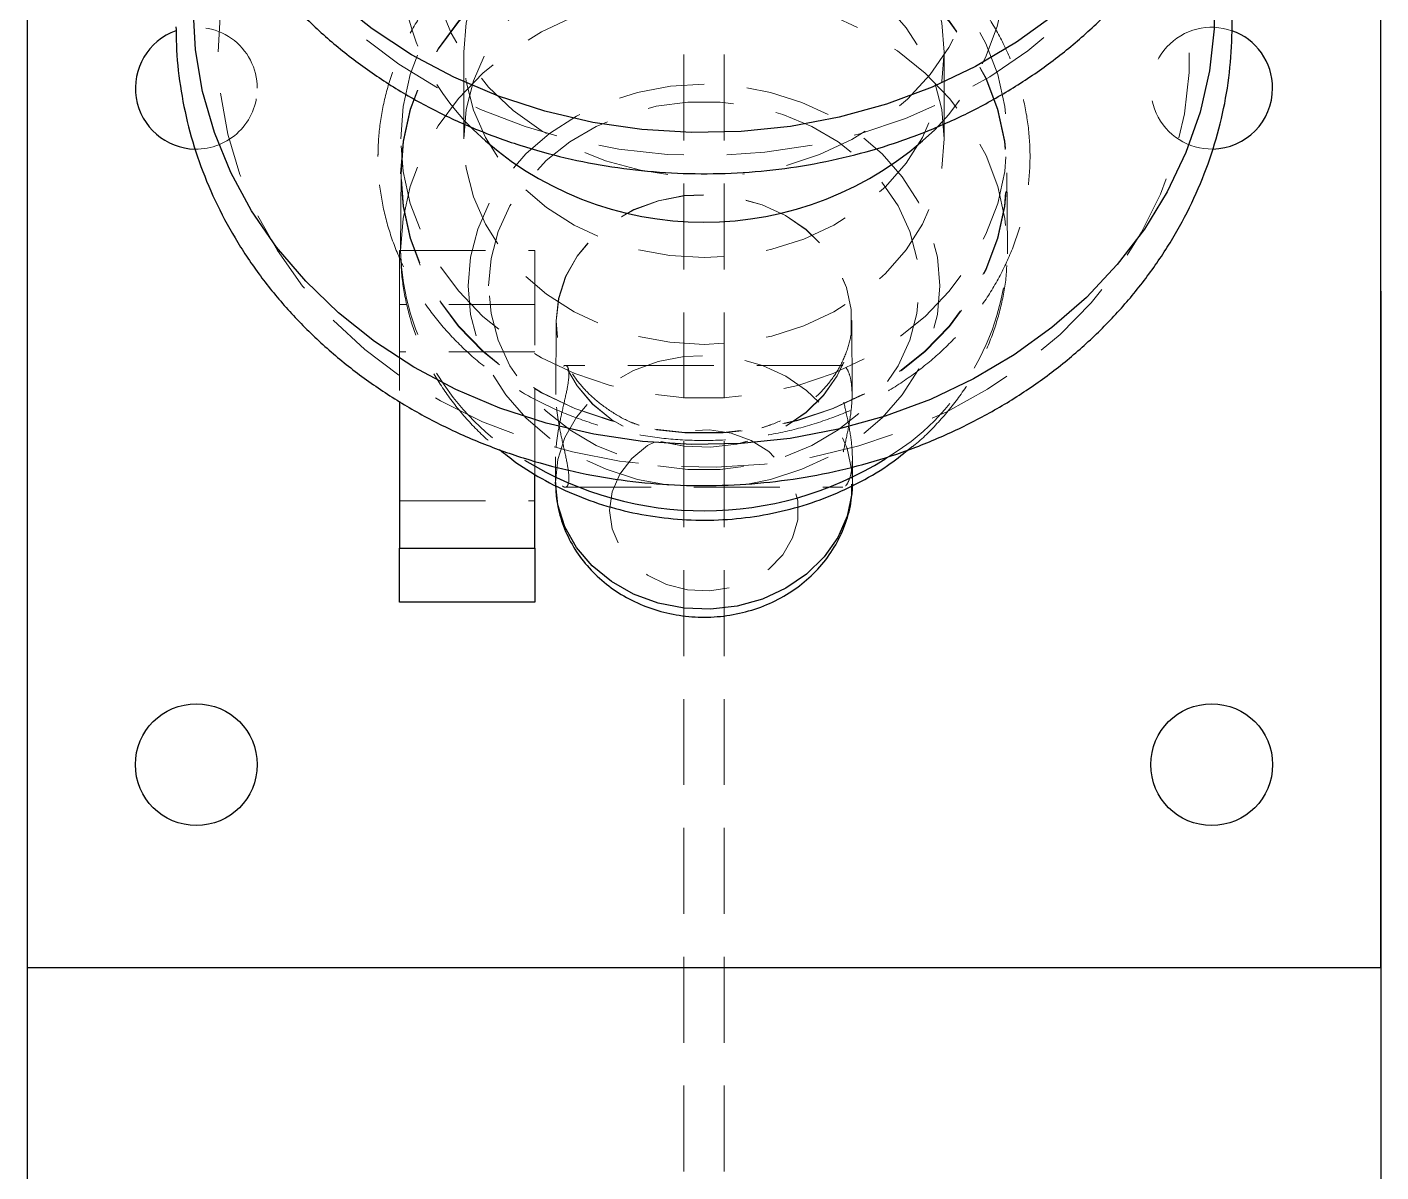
# Model space of a CAD drawing. Header units: millimetres. Extents: x 25083 to 52777, y 24772 to 45779.
# Drawn here: x 45035.9 to 45135.9, y 39792.5 to 39877.1 of the extents above; entities that cross this region are included whole.
import ezdxf

# ---------------------------------------------------------------- set-up
doc = ezdxf.new("R2010")
doc.units = ezdxf.units.MM
doc.linetypes.add('HIDDEN', pattern=[9.525, 6.35, -3.175])

msp = doc.modelspace()

# ---------------------------------------------------------------- linework, layer by layer
at = {"color": 7, "linetype": 'HIDDEN', "lineweight": 18}
for p, q in [((45084.421, 40703.711), (45084.421, 38386.238)), ((45087.421, 40703.711), (45087.421, 38386.238)), ((45068.174, 39875.222), (45068.174, 39868.812)), ((45103.668, 39868.812), (45103.668, 39875.222)), ((45063.542, 39866.31), (45063.513, 39860.615)), ((45108.329, 39860.615), (45108.299, 39866.31)), ((45063.421, 39856.56), (45063.421, 39860.56)), ((45063.421, 39860.56), (45073.421, 39860.56)), ((45073.421, 39860.56), (45073.421, 39856.56)), ((45073.421, 39856.56), (45063.421, 39856.56)), ((45063.421, 39856.56), (45063.421, 39849.394)), ((45073.421, 39844.043), (45073.421, 39856.56)), ((45075.013, 39855.392), (45074.985, 39849.927)), ((45075.105, 39854.141), (45075.013, 39855.351)), ((45096.856, 39849.918), (45096.828, 39855.392)), ((45073.421, 39853.06), (45063.421, 39853.06)), ((45096.174, 39852.06), (45075.678, 39852.06)), ((45074.961, 39845.305), (45074.952, 39843.47)), ((45096.889, 39843.47), (45096.88, 39845.304)), ((45075.656, 39843.06), (45096.184, 39843.06)), ((45096.889, 39843.47), (45096.889, 39843.319)), ((45063.421, 39842.06), (45073.421, 39842.06))]:
    msp.add_line(p, q, dxfattribs=at)
at = {"color": 7, "linetype": 'Continuous', "lineweight": 25}
for p, q in [((45035.921, 39887.56), (45035.921, 39807.56)), ((45135.921, 39807.56), (45135.921, 39887.56)), ((45035.921, 39857.56), (45035.921, 38386.238)), ((45135.921, 39857.56), (45135.921, 38386.238)), ((45063.421, 39849.394), (45063.421, 39838.56)), ((45073.421, 39838.56), (45073.421, 39844.043)), ((45063.421, 39838.56), (45073.421, 39838.56)), ((45063.421, 39834.56), (45063.421, 39838.56)), ((45073.421, 39838.56), (45073.421, 39834.56)), ((45073.421, 39834.56), (45063.421, 39834.56)), ((45035.921, 39807.56), (45135.921, 39807.56))]:
    msp.add_line(p, q, dxfattribs=at)
at = {"color": 7, "linetype": 'HIDDEN', "lineweight": 18, "flags": 128}
for points in [[(45088.157, 39929.418), (45090.417, 39929.237), (45093.967, 39928.701), (45097.437, 39927.865), (45100.793, 39926.738), (45104.001, 39925.331), (45107.029, 39923.657), (45109.848, 39921.733), (45112.428, 39919.578), (45114.745, 39917.215), (45116.776, 39914.665), (45118.5, 39911.956), (45119.9, 39909.113), (45120.963, 39906.164), (45121.677, 39903.14), (45122.036, 39900.07), (45122.036, 39896.984), (45121.677, 39893.914), (45120.963, 39890.89), (45119.9, 39887.942), (45118.5, 39885.098), (45116.776, 39882.389), (45114.745, 39879.839), (45112.428, 39877.476), (45109.848, 39875.321), (45107.029, 39873.398), (45104.001, 39871.724), (45100.793, 39870.316), (45097.437, 39869.189), (45093.967, 39868.353), (45090.417, 39867.817), (45086.822, 39867.587), (45083.218, 39867.664), (45079.641, 39868.047), (45076.127, 39868.734), (45072.71, 39869.717), (45069.424, 39870.986), (45066.302, 39872.528), (45063.375, 39874.329), (45060.672, 39876.371), (45058.22, 39878.633), (45056.043, 39881.092), (45054.164, 39883.725), (45052.6, 39886.505), (45051.367, 39889.404), (45050.477, 39892.394), (45049.94, 39895.445), (45049.76, 39898.527), (45049.76, 39898.527)], [(45050.04, 39875.236), (45050.218, 39878.294), (45050.751, 39881.322), (45051.634, 39884.289), (45052.857, 39887.166), (45054.409, 39889.924), (45056.274, 39892.536), (45058.434, 39894.977), (45060.867, 39897.221), (45063.549, 39899.247), (45066.453, 39901.034), (45069.551, 39902.565), (45072.812, 39903.824), (45076.203, 39904.799), (45079.69, 39905.481), (45083.239, 39905.861), (45086.815, 39905.938), (45090.382, 39905.709), (45093.905, 39905.177), (45097.348, 39904.348), (45100.678, 39903.229), (45103.861, 39901.833), (45106.866, 39900.172), (45109.663, 39898.263), (45112.223, 39896.125), (45114.523, 39893.78), (45116.538, 39891.25), (45118.248, 39888.561), (45119.638, 39885.74), (45120.692, 39882.815), (45121.401, 39879.814), (45121.757, 39876.767), (45121.757, 39873.706), (45121.401, 39870.659), (45120.692, 39867.658), (45119.638, 39864.733), (45118.248, 39861.912), (45116.538, 39859.223), (45114.523, 39856.693), (45112.223, 39854.348), (45109.663, 39852.21), (45106.866, 39850.301), (45103.861, 39848.64), (45100.678, 39847.243), (45097.348, 39846.125), (45093.905, 39845.296), (45090.382, 39844.764), (45086.815, 39844.535), (45083.239, 39844.612), (45079.69, 39844.992), (45076.203, 39845.674), (45072.812, 39846.649), (45069.551, 39847.908), (45066.453, 39849.439), (45063.549, 39851.226), (45060.867, 39853.252), (45058.434, 39855.496), (45056.274, 39857.936), (45054.409, 39860.549), (45052.857, 39863.307), (45051.634, 39866.184), (45050.751, 39869.151), (45050.218, 39872.179), (45050.04, 39875.236)], [(45063.562, 39881.869), (45063.738, 39884.268), (45064.264, 39886.628), (45065.132, 39888.914), (45066.327, 39891.089), (45067.832, 39893.118), (45069.622, 39894.969), (45071.669, 39896.615), (45073.94, 39898.027), (45076.401, 39899.185), (45079.011, 39900.07), (45081.731, 39900.667), (45084.517, 39900.968), (45087.325, 39900.968), (45090.11, 39900.667), (45092.83, 39900.07), (45095.441, 39899.185), (45097.901, 39898.027), (45100.173, 39896.615), (45102.22, 39894.969), (45104.009, 39893.118), (45105.514, 39891.089), (45106.709, 39888.914), (45107.577, 39886.628), (45108.103, 39884.268), (45108.279, 39881.869), (45108.103, 39879.471), (45107.577, 39877.11), (45106.709, 39874.824), (45105.514, 39872.65), (45104.009, 39870.621), (45102.97, 39869.489)], [(45065.647, 39883.39), (45065.828, 39885.703), (45066.368, 39887.974), (45067.256, 39890.164), (45068.477, 39892.233), (45070.01, 39894.144), (45071.827, 39895.863), (45073.895, 39897.359), (45076.178, 39898.607), (45078.634, 39899.582), (45081.221, 39900.269), (45083.891, 39900.655), (45086.598, 39900.732), (45089.293, 39900.5), (45091.927, 39899.963), (45094.454, 39899.13), (45096.829, 39898.016), (45099.01, 39896.641), (45100.956, 39895.029), (45102.635, 39893.21), (45104.015, 39891.216), (45105.072, 39889.082), (45105.788, 39886.846), (45106.149, 39884.549), (45106.149, 39882.231), (45105.788, 39879.934), (45105.072, 39877.698), (45104.015, 39875.564), (45102.635, 39873.569), (45100.956, 39871.75), (45099.01, 39870.139), (45096.829, 39868.764), (45094.454, 39867.65), (45091.927, 39866.817), (45089.293, 39866.279), (45088.795, 39866.213)], [(45068.174, 39875.222), (45068.354, 39877.384), (45068.893, 39879.502), (45069.777, 39881.532), (45070.991, 39883.434), (45072.508, 39885.169), (45074.299, 39886.702), (45076.326, 39888.001), (45078.548, 39889.039), (45080.921, 39889.797), (45083.395, 39890.257), (45085.921, 39890.412), (45088.446, 39890.257), (45090.921, 39889.797), (45093.293, 39889.039), (45095.515, 39888.001), (45097.542, 39886.702), (45099.333, 39885.169), (45100.85, 39883.434), (45102.064, 39881.532), (45102.949, 39879.502), (45103.487, 39877.384), (45103.668, 39875.222), (45103.487, 39873.061), (45102.949, 39870.943), (45102.064, 39868.912), (45100.85, 39867.01), (45099.333, 39865.275), (45097.542, 39863.743), (45095.515, 39862.444), (45093.293, 39861.405), (45090.921, 39860.648), (45088.446, 39860.187), (45085.921, 39860.033), (45083.395, 39860.187), (45080.921, 39860.648), (45078.548, 39861.405), (45076.326, 39862.444), (45074.299, 39863.743), (45072.508, 39865.275), (45070.991, 39867.01), (45069.777, 39868.912), (45068.893, 39870.943), (45068.354, 39873.061), (45068.174, 39875.222)], [(45063.525, 39868.812), (45063.701, 39871.214), (45064.228, 39873.579), (45065.098, 39875.868), (45066.295, 39878.047), (45067.802, 39880.079), (45069.595, 39881.934), (45071.645, 39883.582), (45073.92, 39884.997), (45076.385, 39886.156), (45079, 39887.042), (45081.724, 39887.641), (45084.514, 39887.943), (45087.327, 39887.943), (45090.117, 39887.641), (45092.841, 39887.042), (45095.456, 39886.156), (45097.921, 39884.997), (45100.196, 39883.582), (45102.246, 39881.934), (45104.039, 39880.079), (45105.546, 39878.047), (45106.744, 39875.868), (45107.613, 39873.579), (45108.14, 39871.214), (45108.316, 39868.812), (45108.14, 39866.41), (45107.613, 39864.045), (45106.744, 39861.756), (45105.546, 39859.577), (45104.039, 39857.545), (45102.246, 39855.69), (45100.196, 39854.042), (45097.921, 39852.627), (45095.456, 39851.468), (45092.841, 39850.582), (45090.117, 39849.983), (45087.327, 39849.681), (45084.514, 39849.681), (45081.724, 39849.983), (45079, 39850.582), (45076.385, 39851.468), (45073.92, 39852.627), (45071.645, 39854.042), (45069.595, 39855.69), (45067.802, 39857.545), (45066.295, 39859.577), (45065.098, 39861.756), (45064.228, 39864.045), (45063.701, 39866.41), (45063.525, 39868.812)], [(45063.512, 39866.226), (45063.688, 39868.63), (45064.216, 39870.996), (45065.085, 39873.287), (45066.283, 39875.466), (45067.791, 39877.5), (45069.585, 39879.356), (45071.637, 39881.005), (45073.913, 39882.421), (45076.379, 39883.581), (45078.996, 39884.468), (45081.722, 39885.067), (45084.514, 39885.368), (45087.328, 39885.368), (45090.12, 39885.067), (45092.845, 39884.468), (45095.462, 39883.581), (45097.928, 39882.421), (45100.205, 39881.005), (45102.256, 39879.356), (45104.05, 39877.5), (45105.558, 39875.466), (45106.756, 39873.287), (45107.626, 39870.996), (45108.153, 39868.63), (45108.33, 39866.226), (45108.153, 39863.822), (45107.626, 39861.456), (45106.756, 39859.166), (45105.558, 39856.986), (45104.05, 39854.953), (45102.256, 39853.097), (45100.205, 39851.448), (45097.928, 39850.032), (45095.462, 39848.872), (45092.845, 39847.985), (45090.12, 39847.386), (45087.328, 39847.084), (45084.514, 39847.084), (45081.722, 39847.386), (45078.996, 39847.985), (45076.379, 39848.872), (45073.913, 39850.032), (45071.637, 39851.448), (45069.585, 39853.097), (45067.791, 39854.953), (45066.283, 39856.986), (45065.085, 39859.166), (45064.216, 39861.456), (45063.688, 39863.822), (45063.512, 39866.226)], [(45063.542, 39866.226), (45063.718, 39868.627), (45064.245, 39870.99), (45065.113, 39873.277), (45066.31, 39875.454), (45067.816, 39877.485), (45069.607, 39879.338), (45071.656, 39880.985), (45073.929, 39882.399), (45076.392, 39883.558), (45079.005, 39884.443), (45081.727, 39885.041), (45084.515, 39885.343), (45087.326, 39885.343), (45090.114, 39885.041), (45092.836, 39884.443), (45095.449, 39883.558), (45097.912, 39882.399), (45100.186, 39880.985), (45102.234, 39879.338), (45104.026, 39877.485), (45105.532, 39875.454), (45106.728, 39873.277), (45107.597, 39870.99), (45108.123, 39868.627), (45108.3, 39866.226), (45108.123, 39863.826), (45107.597, 39861.463), (45106.728, 39859.175), (45105.532, 39856.999), (45104.026, 39854.968), (45102.234, 39853.114), (45100.186, 39851.468), (45097.912, 39850.054), (45095.449, 39848.895), (45092.836, 39848.009), (45090.114, 39847.411), (45087.326, 39847.11), (45084.515, 39847.11), (45081.727, 39847.411), (45079.005, 39848.009), (45076.392, 39848.895), (45073.929, 39850.054), (45071.656, 39851.468), (45069.607, 39853.114), (45067.816, 39854.968), (45066.31, 39856.999), (45065.113, 39859.175), (45064.245, 39861.463), (45063.718, 39863.826), (45063.542, 39866.226)], [(45068.174, 39868.812), (45068.354, 39870.974), (45068.893, 39873.091), (45069.777, 39875.122), (45070.991, 39877.024), (45072.508, 39878.759), (45074.299, 39880.292), (45076.326, 39881.59), (45078.548, 39882.629), (45080.921, 39883.386), (45083.395, 39883.847), (45085.921, 39884.002), (45088.446, 39883.847), (45090.921, 39883.386), (45093.293, 39882.629), (45095.515, 39881.59), (45097.542, 39880.292), (45099.333, 39878.759), (45100.85, 39877.024), (45102.064, 39875.122), (45102.949, 39873.091), (45103.487, 39870.974), (45103.668, 39868.812), (45103.487, 39866.65), (45102.949, 39864.533), (45102.064, 39862.502), (45100.85, 39860.6), (45099.333, 39858.865), (45097.542, 39857.332), (45095.515, 39856.034), (45093.293, 39854.995), (45090.921, 39854.238), (45088.446, 39853.777), (45085.921, 39853.622), (45083.395, 39853.777), (45080.921, 39854.238), (45078.548, 39854.995), (45076.326, 39856.034), (45074.299, 39857.332), (45072.508, 39858.865), (45070.991, 39860.6), (45069.777, 39862.502), (45068.893, 39864.533), (45068.354, 39866.65), (45068.174, 39868.812)], [(45083.242, 39866.19), (45081.221, 39866.51), (45078.634, 39867.197), (45076.178, 39868.173), (45073.895, 39869.42), (45071.827, 39870.917), (45070.01, 39872.636), (45068.477, 39874.547), (45067.256, 39876.616), (45066.368, 39878.805), (45065.828, 39881.077), (45065.648, 39883.212)], [(45063.512, 39860.531), (45063.689, 39862.935), (45064.216, 39865.301), (45065.086, 39867.591), (45066.284, 39869.771), (45067.792, 39871.804), (45069.586, 39873.66), (45071.637, 39875.309), (45073.914, 39876.724), (45076.38, 39877.885), (45078.996, 39878.771), (45081.722, 39879.37), (45084.514, 39879.672), (45087.328, 39879.672), (45090.119, 39879.37), (45092.845, 39878.771), (45095.462, 39877.885), (45097.928, 39876.724), (45100.204, 39875.309), (45102.256, 39873.66), (45104.049, 39871.804), (45105.557, 39869.771), (45106.755, 39867.591), (45107.625, 39865.301), (45108.152, 39862.935), (45108.329, 39860.615)], [(45068.507, 39857.945), (45068.684, 39860.066), (45069.212, 39862.144), (45070.081, 39864.137), (45071.271, 39866.003), (45072.76, 39867.706), (45074.517, 39869.209), (45076.506, 39870.484), (45078.687, 39871.503), (45081.015, 39872.246), (45083.442, 39872.698), (45085.921, 39872.85), (45088.399, 39872.698), (45090.827, 39872.246), (45093.154, 39871.503), (45095.335, 39870.484), (45097.324, 39869.209), (45099.081, 39867.706), (45100.57, 39866.003), (45101.76, 39864.137), (45102.629, 39862.144), (45103.157, 39860.066), (45103.334, 39857.945), (45103.157, 39855.824), (45102.629, 39853.746), (45101.76, 39851.754), (45100.57, 39849.887), (45099.081, 39848.185), (45097.324, 39846.681), (45095.335, 39845.407), (45093.154, 39844.388), (45090.827, 39843.645), (45089.132, 39843.297)], [(45070.013, 39857.943), (45070.19, 39859.973), (45070.719, 39861.957), (45071.588, 39863.851), (45072.777, 39865.613), (45074.259, 39867.204), (45076.002, 39868.588), (45077.967, 39869.735), (45080.109, 39870.618), (45082.381, 39871.218), (45084.732, 39871.521), (45087.109, 39871.521), (45089.46, 39871.218), (45091.732, 39870.618), (45093.875, 39869.735), (45095.839, 39868.588), (45097.582, 39867.204), (45099.064, 39865.613), (45100.253, 39863.851), (45101.122, 39861.957), (45101.651, 39859.973), (45101.829, 39857.943), (45101.651, 39855.914), (45101.122, 39853.93), (45100.253, 39852.036), (45099.064, 39850.273), (45097.582, 39848.682), (45095.839, 39847.298), (45093.875, 39846.152), (45091.732, 39845.269), (45089.46, 39844.669), (45087.109, 39844.366), (45084.732, 39844.366), (45082.381, 39844.669), (45080.109, 39845.269), (45077.967, 39846.152), (45076.002, 39847.298), (45074.259, 39848.682), (45072.777, 39850.273), (45071.588, 39852.036), (45070.719, 39853.93), (45070.19, 39855.914), (45070.013, 39857.943)], [(45074.999, 39855.351), (45075.175, 39857.02), (45075.696, 39858.635), (45076.545, 39860.145), (45077.696, 39861.501), (45079.111, 39862.659), (45080.745, 39863.582), (45082.546, 39864.241), (45084.455, 39864.614), (45086.411, 39864.689), (45088.351, 39864.464), (45090.213, 39863.946), (45091.937, 39863.152), (45093.468, 39862.107), (45094.756, 39860.845), (45095.76, 39859.406), (45096.448, 39857.838), (45096.798, 39856.189), (45096.81, 39854.638)], [(45075.013, 39855.351), (45075.188, 39857.018), (45075.708, 39858.631), (45076.557, 39860.139), (45077.706, 39861.493), (45079.12, 39862.65), (45080.752, 39863.572), (45082.55, 39864.23), (45084.456, 39864.602), (45086.41, 39864.677), (45088.348, 39864.453), (45090.208, 39863.935), (45091.93, 39863.142), (45093.459, 39862.099), (45094.745, 39860.838), (45095.748, 39859.401), (45096.435, 39857.834), (45096.784, 39856.188), (45096.791, 39854.583)], [(45108.329, 39860.615), (45108.329, 39860.531), (45108.327, 39860.312)], [(45083.323, 39843.208), (45081.015, 39843.645), (45078.687, 39844.388), (45076.506, 39845.407), (45074.517, 39846.681), (45072.76, 39848.185), (45071.271, 39849.887), (45070.081, 39851.754), (45069.212, 39853.746), (45068.684, 39855.824), (45068.507, 39857.945)], [(45074.952, 39843.429), (45075.128, 39845.105), (45075.651, 39846.728), (45076.505, 39848.244), (45077.66, 39849.606), (45079.082, 39850.769), (45080.723, 39851.696), (45082.531, 39852.358), (45084.448, 39852.732), (45086.413, 39852.808), (45088.361, 39852.582), (45090.232, 39852.062), (45091.963, 39851.264), (45093.501, 39850.215), (45094.794, 39848.947), (45095.803, 39847.502), (45096.494, 39845.927), (45096.845, 39844.27), (45096.889, 39843.47)], [(45096.246, 39852.307), (45095.76, 39851.295), (45094.756, 39849.856), (45093.468, 39848.594), (45091.937, 39847.55), (45090.213, 39846.755), (45088.351, 39846.238), (45086.411, 39846.013), (45084.455, 39846.088), (45082.546, 39846.461), (45080.745, 39847.119), (45079.111, 39848.043), (45077.696, 39849.201), (45076.545, 39850.556), (45075.833, 39851.769)], [(45096.18, 39852.179), (45095.748, 39851.3), (45094.745, 39849.863), (45093.459, 39848.603), (45091.93, 39847.559), (45090.208, 39846.766), (45088.348, 39846.249), (45086.41, 39846.024), (45084.456, 39846.099), (45082.55, 39846.472), (45080.752, 39847.13), (45079.12, 39848.052), (45077.706, 39849.208), (45076.557, 39850.562), (45075.876, 39851.712)], [(45078.952, 39841.355), (45079.14, 39842.73), (45079.693, 39844.032), (45080.582, 39845.189), (45081.759, 39846.139), (45083.16, 39846.832), (45084.71, 39847.229), (45086.326, 39847.309), (45087.919, 39847.069), (45089.405, 39846.52), (45090.703, 39845.693), (45091.743, 39844.632), (45092.469, 39843.395), (45092.842, 39842.047), (45092.842, 39840.662), (45092.469, 39839.315), (45091.743, 39838.077), (45090.703, 39837.016), (45089.405, 39836.189), (45087.919, 39835.641), (45086.326, 39835.4), (45084.71, 39835.481), (45083.16, 39835.878), (45081.759, 39836.571), (45080.582, 39837.521), (45079.693, 39838.678), (45079.14, 39839.979), (45078.952, 39841.355)]]:
    msp.add_lwpolyline(points, dxfattribs=at)
at = {"color": 7, "linetype": 'Continuous', "lineweight": 25, "flags": 128}
for points in [[(45123.612, 39880.073), (45123.612, 39876.952), (45123.261, 39873.846), (45122.56, 39870.783), (45121.517, 39867.792), (45120.142, 39864.902), (45118.448, 39862.138), (45116.45, 39859.528), (45114.166, 39857.095), (45111.619, 39854.861), (45108.832, 39852.849), (45105.832, 39851.076), (45102.645, 39849.559), (45099.302, 39848.313), (45095.834, 39847.348), (45092.274, 39846.675), (45088.654, 39846.299), (45085.009, 39846.223), (45081.372, 39846.449), (45077.778, 39846.975), (45074.26, 39847.795), (45070.85, 39848.901), (45067.582, 39850.285), (45064.484, 39851.931), (45061.587, 39853.826), (45058.917, 39855.952), (45056.499, 39858.288), (45054.356, 39860.812), (45052.507, 39863.503), (45050.971, 39866.333), (45049.76, 39869.277), (45048.888, 39872.307), (45048.361, 39875.395), (45048.185, 39878.512)], [(45111.81, 39877.977), (45109.002, 39875.949), (45105.979, 39874.163), (45102.769, 39872.635), (45099.401, 39871.38), (45095.908, 39870.408), (45092.321, 39869.73), (45088.674, 39869.351), (45085.002, 39869.275), (45081.338, 39869.503), (45077.717, 39870.032), (45074.173, 39870.858), (45070.739, 39871.973), (45067.446, 39873.366), (45064.325, 39875.025), (45061.407, 39876.934), (45058.717, 39879.075)]]:
    msp.add_lwpolyline(points, dxfattribs=at)
at = {"color": 8, "linetype": 'Continuous', "lineweight": 25, "flags": 128}
msp.add_lwpolyline([(45096.889, 39843.319), (45096.845, 39842.587), (45096.494, 39840.931), (45095.803, 39839.356), (45094.794, 39837.911), (45093.501, 39836.643), (45091.963, 39835.594), (45090.232, 39834.796), (45088.361, 39834.276), (45086.413, 39834.05), (45084.448, 39834.126), (45082.531, 39834.5), (45080.723, 39835.162), (45079.082, 39836.089), (45077.66, 39837.252), (45076.505, 39838.614), (45075.651, 39840.13), (45075.128, 39841.753), (45074.952, 39843.429)], dxfattribs=at)
at = {"color": 7, "linetype": 'Continuous', "lineweight": 25}
for centre in [(45048.421, 39822.56), (45123.421, 39822.56)]:
    msp.add_circle(centre, 4.5, dxfattribs=at)
at = {"color": 7, "linetype": 'HIDDEN', "lineweight": 18}
for centre, radius, start, end in [((45081.234, 39882.12), 17.674, 180.81186, 225.5643), ((45048.421, 39872.56), 4.5, 0, 109.61158), ((45123.421, 39872.56), 4.5, 70.66305, 271.02803), ((45048.421, 39872.56), 4.5, 268.8804, 0), ((45082.061, 39861.069), 18.556, 181.66106, 239.59662), ((45089.781, 39861.081), 18.562, 300.81281, 357.62733)]:
    msp.add_arc(centre, radius, start, end, dxfattribs=at)
at = {"color": 7, "linetype": 'Continuous', "lineweight": 25}
for centre, radius, start, end in [((45048.421, 39872.56), 4.5, 109.61158, 268.8804), ((45123.421, 39872.56), 4.5, 0, 70.66305), ((45123.421, 39872.56), 4.5, 271.02803, 0), ((45085.921, 39887.327), 24.675, 226.25871, 313.70566)]:
    msp.add_arc(centre, radius, start, end, dxfattribs=at)
at = {"color": 8, "linetype": 'Continuous', "lineweight": 25}
msp.add_arc((45085.919, 39866.678), 25.352, 238.49177, 301.82893, dxfattribs=at)
at = {"color": 7, "linetype": 'Continuous', "lineweight": 25}
for points, knots in [([(45046.637, 39900.38), (45046.647, 39899.807), (45046.675, 39898.213), (45046.972, 39895.606), (45047.616, 39892.591), (45048.572, 39889.641), (45049.826, 39886.777), (45051.37, 39884.022), (45053.193, 39881.399), (45055.279, 39878.927), (45057.614, 39876.626), (45060.178, 39874.517), (45062.95, 39872.615), (45065.91, 39870.937), (45069.032, 39869.496), (45072.291, 39868.304), (45075.661, 39867.371), (45079.115, 39866.705), (45082.625, 39866.31), (45086.162, 39866.191), (45089.698, 39866.348), (45093.204, 39866.78), (45096.653, 39867.485), (45100.016, 39868.456), (45103.266, 39869.687), (45106.377, 39871.168), (45109.322, 39872.888), (45112.078, 39874.832), (45114.621, 39876.985), (45116.93, 39879.329), (45118.986, 39881.845), (45120.772, 39884.511), (45122.273, 39887.306), (45123.478, 39890.204), (45124.378, 39893.183), (45124.964, 39896.217), (45125.239, 39899.282), (45125.183, 39902.351), (45124.901, 39905.028), (45124.509, 39906.652), (45124.359, 39907.276)], [0, 0, 0, 0, 0.014918, 0.041508, 0.068105, 0.094718, 0.121364, 0.148056, 0.1748, 0.2016, 0.228454, 0.25536, 0.28231, 0.309299, 0.336318, 0.363362, 0.390424, 0.417502, 0.444591, 0.471689, 0.498794, 0.525904, 0.553017, 0.580131, 0.607243, 0.634348, 0.661442, 0.688518, 0.715567, 0.742582, 0.769552, 0.796469, 0.823327, 0.850124, 0.87686, 0.903541, 0.930178, 0.956786, 0.983382, 1, 1, 1, 1]), ([(45046.917, 39877.09), (45046.927, 39876.518), (45046.954, 39874.929), (45047.252, 39872.331), (45047.896, 39869.327), (45048.851, 39866.388), (45050.105, 39863.535), (45051.649, 39860.792), (45053.471, 39858.181), (45055.557, 39855.722), (45057.89, 39853.435), (45060.452, 39851.339), (45063.222, 39849.451), (45066.178, 39847.788), (45069.295, 39846.363), (45072.549, 39845.187), (45075.912, 39844.27), (45079.357, 39843.621), (45082.857, 39843.243), (45086.382, 39843.141), (45089.904, 39843.315), (45093.396, 39843.765), (45096.827, 39844.487), (45100.171, 39845.475), (45103.399, 39846.722), (45106.486, 39848.218), (45109.406, 39849.951), (45112.133, 39851.908), (45114.647, 39854.073), (45116.924, 39856.426), (45118.946, 39858.95), (45120.697, 39861.622), (45122.162, 39864.419), (45123.328, 39867.318), (45124.189, 39870.294), (45124.737, 39873.323), (45124.969, 39876.379), (45124.882, 39879.438), (45124.489, 39882.478), (45123.75, 39885.461), (45123.135, 39887.451), (45122.69, 39888.408), (45122.682, 39888.425)], [0, 0, 0, 0, 0.014391, 0.04003, 0.065675, 0.091336, 0.11703, 0.142767, 0.168556, 0.194399, 0.220295, 0.246241, 0.27223, 0.298256, 0.324312, 0.350392, 0.37649, 0.402603, 0.428726, 0.454858, 0.480997, 0.50714, 0.533287, 0.559434, 0.585579, 0.611717, 0.637844, 0.663952, 0.690034, 0.71608, 0.742083, 0.768034, 0.793927, 0.819759, 0.845533, 0.871254, 0.896934, 0.922589, 0.948232, 0.973879, 0.999546, 1, 1, 1, 1]), ([(45070.815, 39845.863), (45071.213, 39845.536), (45072.266, 39844.671), (45074.197, 39843.516), (45076.548, 39842.395), (45079.045, 39841.538), (45081.641, 39840.948), (45084.301, 39840.636), (45086.988, 39840.606), (45089.664, 39840.861), (45092.289, 39841.399), (45094.829, 39842.211), (45097.236, 39843.296), (45099.331, 39844.504), (45100.518, 39845.449), (45101.032, 39845.858)], [0, 0, 0, 0, 0.0487322, 0.1286683, 0.2089372, 0.2894748, 0.3702212, 0.451128, 0.5321587, 0.6132859, 0.6944783, 0.775705, 0.8569226, 0.9380696, 1, 1, 1, 1]), ([(45074.952, 39843.423), (45074.967, 39843.029), (45075.004, 39842.071), (45075.355, 39840.578), (45076.023, 39839.009), (45076.972, 39837.57), (45078.17, 39836.296), (45079.589, 39835.221), (45081.194, 39834.374), (45082.943, 39833.781), (45084.787, 39833.463), (45086.674, 39833.433), (45088.548, 39833.696), (45090.354, 39834.25), (45092.036, 39835.083), (45093.537, 39836.172), (45094.808, 39837.486), (45095.81, 39838.981), (45096.492, 39840.606), (45096.851, 39842.066), (45096.85, 39842.971), (45096.849, 39843.299)], [0, 0, 0, 0, 0.0370848, 0.0900291, 0.1428935, 0.195933, 0.2493722, 0.3033412, 0.3578679, 0.4129013, 0.4683533, 0.5241375, 0.580184, 0.636408, 0.6927103, 0.7489377, 0.8048826, 0.8603253, 0.9151039, 0.9691762, 1, 1, 1, 1])]:
    msp.add_open_spline(points, degree=3, knots=knots, dxfattribs=at)
at = {"color": 7, "linetype": 'HIDDEN', "lineweight": 18}
for points, knots in [([(45061.84, 39867.518), (45061.851, 39867.061), (45061.879, 39865.802), (45062.179, 39863.752), (45062.823, 39861.411), (45063.773, 39859.15), (45065.011, 39857), (45066.523, 39854.987), (45068.291, 39853.136), (45070.291, 39851.474), (45072.498, 39850.021), (45074.884, 39848.797), (45077.416, 39847.819), (45080.063, 39847.1), (45082.787, 39846.65), (45085.555, 39846.474), (45088.329, 39846.577), (45091.072, 39846.956), (45093.75, 39847.607), (45096.325, 39848.523), (45098.764, 39849.693), (45101.033, 39851.101), (45103.103, 39852.729), (45104.943, 39854.555), (45106.529, 39856.555), (45107.839, 39858.7), (45108.856, 39860.961), (45109.567, 39863.306), (45109.964, 39865.703), (45110.044, 39868.12), (45109.806, 39870.525), (45109.257, 39872.887), (45108.402, 39875.177), (45107.255, 39877.365), (45105.828, 39879.425), (45104.139, 39881.33), (45102.211, 39883.054), (45100.066, 39884.576), (45097.734, 39885.875), (45095.245, 39886.933), (45092.631, 39887.736), (45089.927, 39888.272), (45087.169, 39888.535), (45084.394, 39888.522), (45081.636, 39888.23), (45078.934, 39887.665), (45076.323, 39886.832), (45073.837, 39885.741), (45071.51, 39884.408), (45069.373, 39882.847), (45067.457, 39881.082), (45065.788, 39879.134), (45064.388, 39877.032), (45063.276, 39874.804), (45062.466, 39872.483), (45061.979, 39870.142), (45061.845, 39868.476), (45061.841, 39867.617), (45061.84, 39867.518)], [0, 0, 0, 0, 0.010266, 0.028307, 0.046354, 0.064423, 0.082532, 0.100693, 0.118911, 0.137185, 0.155507, 0.17387, 0.192264, 0.210683, 0.229119, 0.247569, 0.266029, 0.284497, 0.302969, 0.321443, 0.339913, 0.358373, 0.376812, 0.395219, 0.413582, 0.43189, 0.450134, 0.468314, 0.486435, 0.504511, 0.522562, 0.540607, 0.558667, 0.576762, 0.594905, 0.613105, 0.631362, 0.649669, 0.66802, 0.686405, 0.704817, 0.723248, 0.741694, 0.760151, 0.778617, 0.797088, 0.815562, 0.834034, 0.852498, 0.870944, 0.889363, 0.907742, 0.926068, 0.944333, 0.962533, 0.980671, 0.997779, 1, 1, 1, 1]), ([(45063.512, 39860.531), (45063.524, 39860.042), (45063.556, 39858.765), (45063.876, 39856.714), (45064.533, 39854.423), (45065.494, 39852.223), (45066.736, 39850.137), (45068.259, 39848.209), (45069.629, 39846.773), (45070.555, 39846.062), (45070.815, 39845.863)], [0, 0, 0, 0, 0.087964, 0.229856, 0.371742, 0.513872, 0.656501, 0.79981, 0.943888, 1, 1, 1, 1]), ([(45101.032, 39845.858), (45101.194, 39845.979), (45102.045, 39846.613), (45103.369, 39847.974), (45104.958, 39849.919), (45106.25, 39852.034), (45107.253, 39854.264), (45107.93, 39856.58), (45108.286, 39858.604), (45108.288, 39859.847), (45108.288, 39860.296)], [0, 0, 0, 0, 0.035216, 0.184369, 0.332873, 0.480564, 0.627341, 0.773195, 0.918224, 1, 1, 1, 1]), ([(45081.144, 39847.644), (45080.927, 39847.72), (45080.161, 39847.992), (45079, 39848.671), (45077.71, 39849.64), (45076.654, 39850.759), (45075.838, 39851.979), (45075.282, 39853.28), (45075.03, 39854.416), (45075.007, 39855.114), (45074.999, 39855.358)], [0, 0, 0, 0, 0.054823, 0.194251, 0.334217, 0.475415, 0.618909, 0.766127, 0.918577, 1, 1, 1, 1]), ([(45096.805, 39855.323), (45096.813, 39855.124), (45096.839, 39854.442), (45096.559, 39853.287), (45095.968, 39851.896), (45095.068, 39850.605), (45093.919, 39849.451), (45092.543, 39848.48), (45091.282, 39847.803), (45090.446, 39847.541), (45090.183, 39847.458)], [0, 0, 0, 0, 0.064163, 0.219732, 0.372404, 0.519473, 0.661573, 0.800305, 0.937009, 1, 1, 1, 1]), ([(45075.467, 39843.161), (45075.358, 39843.313), (45075.14, 39843.619), (45074.946, 39844.647), (45074.961, 39845.936), (45075.158, 39847.358), (45075.471, 39848.812), (45075.796, 39850.188), (45075.972, 39851.282), (45075.914, 39851.934), (45075.677, 39852.134), (45075.352, 39851.881), (45075.065, 39851.14), (45074.951, 39849.987), (45075.045, 39848.619), (45075.295, 39847.174), (45075.625, 39845.731), (45075.901, 39844.444), (45075.974, 39843.519), (45075.825, 39843.056), (45075.614, 39843.033), (45075.49, 39843.14), (45075.467, 39843.161)], [0, 0, 0, 0, 0.053797, 0.107701, 0.158832, 0.208043, 0.25929, 0.314037, 0.368715, 0.419012, 0.467766, 0.519833, 0.575103, 0.628681, 0.678653, 0.728338, 0.781101, 0.836449, 0.889389, 0.938336, 0.988111, 1, 1, 1, 1]), ([(45096.375, 39843.161), (45096.267, 39843.103), (45096.051, 39842.987), (45095.872, 39843.445), (45095.922, 39844.299), (45096.153, 39845.459), (45096.476, 39846.85), (45096.768, 39848.379), (45096.89, 39849.823), (45096.803, 39850.971), (45096.558, 39851.755), (45096.229, 39852.128), (45095.947, 39852.007), (45095.866, 39851.38), (45096.007, 39850.384), (45096.294, 39849.128), (45096.628, 39847.66), (45096.867, 39846.133), (45096.902, 39844.791), (45096.742, 39843.791), (45096.527, 39843.325), (45096.4, 39843.188), (45096.375, 39843.161)], [0, 0, 0, 0, 0.053475, 0.107075, 0.157472, 0.206179, 0.258079, 0.313305, 0.367024, 0.417091, 0.46671, 0.51933, 0.574656, 0.62777, 0.676797, 0.726448, 0.780174, 0.835491, 0.887573, 0.936865, 0.987366, 1, 1, 1, 1])]:
    msp.add_open_spline(points, degree=3, knots=knots, dxfattribs=at)

doc.saveas('drawing.dxf')
